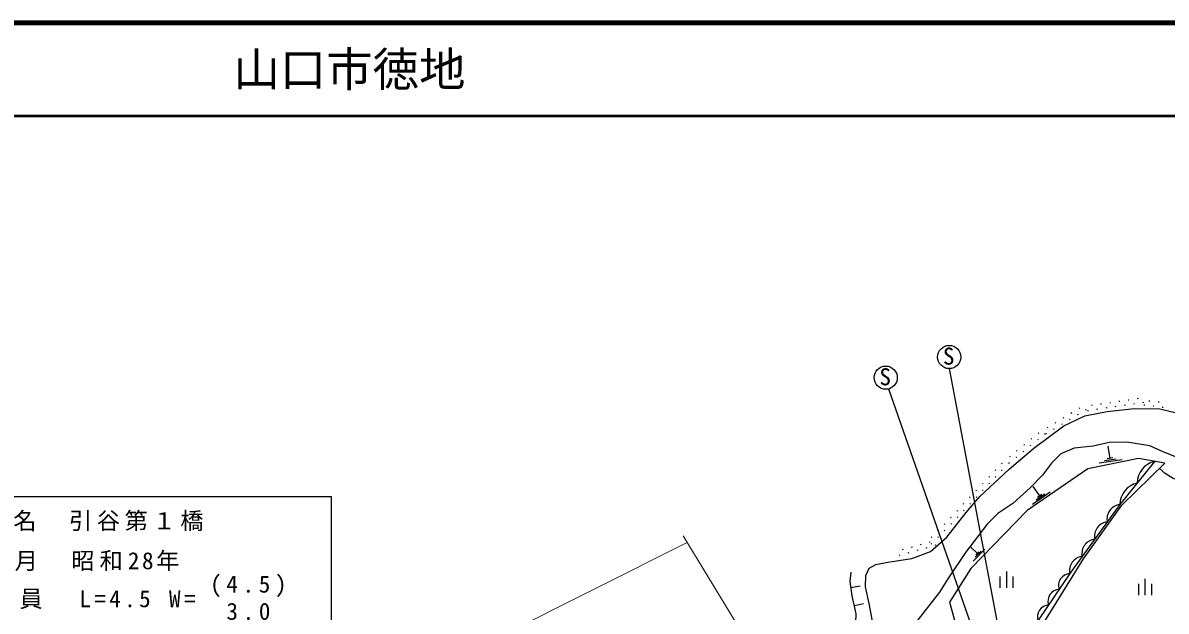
# Model space of a CAD drawing. Units: millimetres, scale not verified. Extents: x 40000 to 680000, y 20000 to 380000.
# Drawn here: x 382344 to 505506, y 316654 to 380000 of the extents above; entities that cross this region are included whole.
import ezdxf
from ezdxf.enums import TextEntityAlignment as Align

# ---------------------------------------------------------------- set-up
doc = ezdxf.new("R2010")
doc.units = ezdxf.units.MM
doc.header["$LTSCALE"] = 1000
for name, color, linetype, lineweight in [('M-BGD', 7, 'Continuous', 25), ('M-STR-HTXT', 7, 'Continuous', 13), ('M-STR-STR1', 1, 'Continuous', 25), ('M-TTL', 2, 'Continuous', 140), ('M-TTL-LINE', 7, 'Continuous', 50)]:
    doc.layers.add(name, color=color, linetype=linetype, lineweight=lineweight)
doc.layers.add('M-TTL-TXT', color=7, linetype='Continuous')
doc.styles.add('ＭＳ ゴシック', font='')
doc.styles.get('ＭＳ ゴシック').set_extended_font_data('MS Gothic')

msp = doc.modelspace()

# ---------------------------------------------------------------- linework, layer by layer
at = {"layer": 'M-BGD'}
for p, q in [((489412, 304320), (482181, 342770)), ((475582, 340580), (488409, 304005)), ((497549, 338806), (497450, 338791)), ((498538, 338951), (498439, 338937)), ((499527, 339097), (499428, 339082)), ((500517, 339242), (500418, 339227)), ((501084, 338820), (500985, 338806)), ((501506, 339388), (501407, 339373)), ((502073, 338966), (501975, 338951)), ((502495, 339533), (502396, 339518)), ((503063, 339111), (502964, 339097)), ((503200, 338833), (503101, 338846)), ((503758, 339268), (503659, 339280)), ((504193, 338710), (504093, 338722)), ((504751, 339144), (504651, 339157)), ((494480, 337477), (494395, 337425)), ((495335, 337995), (495250, 337943)), ((496022, 337827), (495937, 337775)), ((496190, 338514), (496105, 338462)), ((496877, 338346), (496792, 338294)), ((497127, 338238), (497028, 338224)), ((498116, 338384), (498017, 338369)), ((499105, 338529), (499006, 338515)), ((500095, 338675), (499996, 338660)), ((505185, 338586), (505086, 338599)), ((492770, 336439), (492685, 336387)), ((493457, 336271), (493372, 336219)), ((493625, 336958), (493540, 336906)), ((494312, 336790), (494227, 336738)), ((495167, 337308), (495082, 337257)), ((491014, 335222), (490937, 335159)), ((491718, 335153), (491641, 335089)), ((491787, 335856), (491710, 335793)), ((492491, 335787), (492414, 335723)), ((492602, 335752), (492517, 335700)), ((489468, 333954), (489391, 333890)), ((490172, 333884), (490094, 333821)), ((490241, 334588), (490164, 334525)), ((490945, 334518), (490867, 334455)), ((499467, 333105), (499279, 334425)), ((487833, 332593), (487765, 332520)), ((488540, 332614), (488471, 332541)), ((488625, 332616), (488548, 332552)), ((488695, 333320), (488617, 333256)), ((489398, 333250), (489321, 333187)), ((500752, 332951), (498276, 332598)), ((500110, 333028), (498871, 332851)), ((499776, 333149), (499157, 333061)), ((487147, 331865), (487079, 331793)), ((487854, 331886), (487785, 331813)), ((485775, 330410), (485706, 330337)), ((486461, 331138), (486392, 331065)), ((486482, 330431), (486413, 330358)), ((487168, 331159), (487099, 331086)), ((484403, 328955), (484334, 328882)), ((485089, 329683), (485020, 329610)), ((485110, 328976), (485041, 328903)), ((485796, 329703), (485727, 329631)), ((493017, 329475), (491115, 328132)), ((491887, 329057), (491170, 330071)), ((492452, 329266), (491501, 328594)), ((492125, 329225), (491649, 328889)), ((483717, 328228), (483648, 328155)), ((484424, 328248), (484355, 328176)), ((482363, 326784), (482293, 326712)), ((483031, 327500), (482962, 327427)), ((483052, 326793), (482983, 326720)), ((483070, 326790), (483000, 326719)), ((483738, 327521), (483669, 327448)), ((480961, 325357), (480891, 325286)), ((481662, 326070), (481592, 325999)), ((481668, 325363), (481598, 325292)), ((482369, 326077), (482299, 326005)), ((480065, 324088), (479969, 324061)), ((480260, 324644), (480190, 324572)), ((480267, 323936), (480197, 323865)), ((480967, 324650), (480897, 324579)), ((477176, 323281), (477080, 323254)), ((477792, 322934), (477696, 322907)), ((478139, 323550), (478043, 323523)), ((478755, 323203), (478659, 323176)), ((479102, 323819), (479006, 323792)), ((479718, 323472), (479622, 323445)), ((480681, 323741), (480585, 323714)), ((485172, 322860), (484482, 323541)), ((485983, 323336), (484706, 322043)), ((485577, 323098), (484939, 322451)), ((485332, 323022), (485012, 322698)), ((476829, 322665), (476733, 322638)), ((487629, 319174), (487629, 320399)), ((488329, 319174), (488329, 320924)), ((489029, 319174), (489029, 320399)), ((471557, 319214), (472546, 319367)), ((502558, 318374), (502558, 319599)), ((503258, 318374), (503258, 320124)), ((503958, 318374), (503958, 319599)), ((471927, 317249), (472904, 317460))]:
    msp.add_line(p, q, dxfattribs=at)
for points in [[(473880, 315574), (473529, 317488), (473125, 319260), (473160, 320489), (473529, 321262), (474231, 321683), (475530, 321911), (478128, 322332), (480109, 323062), (481886, 324602), (483979, 327288), (485440, 328986), (488600, 331949), (491246, 334200), (494485, 336609), (496736, 337675), (499145, 338149), (502107, 338465), (504832, 338426), (507242, 337873)], [(508615, 332431), (505258, 333774), (503757, 334445), (501269, 334840), (499373, 334801), (497636, 334406), (495582, 334209), (494160, 333577), (493173, 332589), (492185, 331286), (490871, 329926), (488975, 328258), (487390, 327176), (486243, 326005), (483902, 322963), (481977, 320137), (481100, 318697), (478414, 315257)], [(505369, 332581), (502525, 333082), (497075, 331976), (490519, 327500), (484463, 321260), (482172, 317626), (485016, 307436), (485990, 307173)], [(504243, 332779), (500506, 328121), (495118, 320696), (485990, 307173)], [(497816, 306865), (494624, 308106), (491465, 307790), (489214, 308067), (488621, 309449), (496614, 322300), (500735, 328053), (505369, 332581)], [(507528, 330502), (506282, 330923), (505387, 331467), (504780, 332006)], [(464919, 306295), (465089, 307462), (467301, 309121), (468696, 310095), (469855, 311885), (471066, 312965), (472040, 314439), (472119, 316361), (471698, 318310), (471461, 319837), (471566, 320837)]]:
    msp.add_lwpolyline(points, dxfattribs=at)
for centre in [(482138, 344019), (475296, 341797)]:
    msp.add_circle(centre, 1250, dxfattribs=at)
for centre, radius, start, end in [((504853, 330376), 2479, 104.23572, 178.29404), ((502985, 328047), 2479, 104.23572, 178.29404), ((500695, 326567), 1565, 96.91539, 191.1427), ((499348, 324711), 1565, 96.91539, 191.1427), ((498000, 322854), 1565, 96.91539, 191.1427), ((496653, 320998), 1565, 96.91539, 191.1427), ((495202, 319409), 1290, 93.73884, 198.22278), ((494061, 317718), 1290, 93.73884, 198.22278), ((492920, 316028), 1290, 93.73884, 198.22278)]:
    msp.add_arc(centre, radius, start, end, dxfattribs=at)
at = {"layer": 'M-STR-HTXT'}
for p, q in [((453894, 324056), (418438, 306254)), ((453468, 324754), (467242, 302183))]:
    msp.add_line(p, q, dxfattribs=at)
at = {"layer": 'M-STR-STR1'}
msp.add_lwpolyline([(371300, 328995), (415554, 328995), (415554, 311696), (371182, 311696)], close=True, dxfattribs=at)
at = {"layer": 'M-TTL'}
msp.add_line((680000, 380000), (40000, 380000), dxfattribs=at)
at = {"layer": 'M-TTL-LINE'}
msp.add_line((40000, 370000), (680000, 370000), dxfattribs=at)

# ---------------------------------------------------------------- texts
at = {"layer": 'M-BGD', "style": 'ＭＳ ゴシック'}
for p in [(481460, 342645), (474617, 340424)]:
    msp.add_text('S', height=1833, dxfattribs=at).set_placement(p, align=Align.BOTTOM_LEFT)
at = {"layer": 'M-STR-STR1', "char_height": 1833, "attachment_point": 7, "style": 'ＭＳ ゴシック'}
for s, insert in [('\\T1.2;橋\u3000\u3000名\u3000引谷第１橋', (372306, 325262)), ('\\T1.22;架設年月\u3000昭和28年', (372306, 320966)), ('\\T1.4;(4.5)', (402518, 318161)), ('\\T1.29;橋長幅員\u3000L=4.5\\~W=', (372306, 316868)), ('\\T1.4;3.0', (404272, 315687))]:
    msp.add_mtext(s, dxfattribs=dict(at, insert=insert))
at = {"layer": 'M-TTL-TXT', "style": 'ＭＳ ゴシック'}
msp.add_text('山口市徳地', height=3666, dxfattribs=at).set_placement((405024, 375000), align=Align.MIDDLE_LEFT)

doc.saveas('drawing.dxf')
